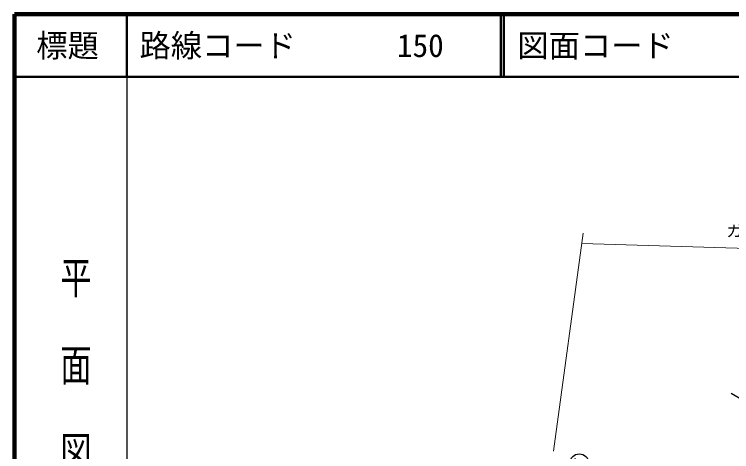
# Model space of a CAD drawing. Units: millimetres, scale not verified. Extents: x 40000 to 680000, y 20000 to 380000.
# Drawn here: x 40000 to 154634, y 310023 to 380000 of the extents above; entities that cross this region are included whole.
import ezdxf
from ezdxf.enums import TextEntityAlignment as Align

# ---------------------------------------------------------------- set-up
doc = ezdxf.new("R2010")
doc.units = ezdxf.units.MM
doc.header["$LTSCALE"] = 1000
for name, color, linetype, lineweight in [('M-BGD', 7, 'Continuous', 25), ('M-BGD-HTXT', 7, 'Continuous', 13), ('M-STR-STRC', 7, 'Continuous', 25), ('M-TTL', 2, 'Continuous', 140), ('M-TTL-BAND', 7, 'Continuous', 25), ('M-TTL-LINE', 7, 'Continuous', 50)]:
    doc.layers.add(name, color=color, linetype=linetype, lineweight=lineweight)
doc.layers.add('M-TTL-TXT', color=7, linetype='Continuous')
doc.styles.add('@ＭＳ ゴシック', font='')
doc.styles.add('ＭＳ ゴシック', font='')
doc.styles.get('@ＭＳ ゴシック').set_extended_font_data('@MS Gothic')
doc.styles.get('ＭＳ ゴシック').set_extended_font_data('MS Gothic')

# ---------------------------------------------------------------- blocks, each defined once
blk = doc.blocks.new('BUHIN4')
at = {"color": 7, "linetype": 'Continuous', "lineweight": 25}
blk.add_lwpolyline([(1073, 11), (1118, 125), (1115, 249), (1072, 403), (969, 612), (836, 763), (662, 862), (471, 876), (313, 807), (215, 750), (107, 630), (80, 499), (18, -443), (-64, -583), (-205, -720), (-373, -786), (-524, -802), (-692, -768), (-855, -589), (-1008, -279), (-1054, -135), (-1056, 23), (-1009, 180), (-900, 351)], dxfattribs=at)
blk.add_circle((0, 0), 1492, dxfattribs=at)

msp = doc.modelspace()

# ---------------------------------------------------------------- linework, layer by layer
at = {"layer": 'M-BGD'}
msp.add_line((166611, 312192), (154562, 319322), dxfattribs=at)
at = {"layer": 'M-BGD-HTXT'}
for p, q in [((130918, 345000), (126160, 310112)), ((130688, 343316), (231552, 340299))]:
    msp.add_line(p, q, dxfattribs=at)
at = {"layer": 'M-TTL'}
for p, q in [((40000, 380000), (40000, 20000)), ((680000, 380000), (40000, 380000))]:
    msp.add_line(p, q, dxfattribs=at)
at = {"layer": 'M-TTL-BAND'}
msp.add_line((58000, 370000), (58000, 20000), dxfattribs=at)
at = {"layer": 'M-TTL-LINE'}
for p, q in [((58000, 380000), (58000, 370000)), ((117750, 380000), (117750, 370000)), ((118250, 380000), (118250, 370000)), ((40000, 370000), (680000, 370000))]:
    msp.add_line(p, q, dxfattribs=at)

# ---------------------------------------------------------------- block references
at = {"layer": 'M-STR-STRC', "rotation": 330.26859}
msp.add_blockref('BUHIN4', (130281, 308177), dxfattribs=at)

# ---------------------------------------------------------------- texts
at = {"layer": 'M-BGD-HTXT', "style": 'ＭＳ ゴシック', "width": 1.1}
msp.add_text('ガードレール\u3000L=124.0', height=1833, dxfattribs=at).set_placement((153787, 343879), align=Align.BOTTOM_LEFT)
at = {"layer": 'M-TTL-BAND', "style": '@ＭＳ ゴシック', "width": 1.4}
msp.add_text('平  面  図', height=3666, rotation=270, dxfattribs=at).set_placement((49777, 306475), align=Align.MIDDLE_RIGHT)
at = {"layer": 'M-TTL-TXT', "style": 'ＭＳ ゴシック'}
msp.add_text('標題', height=3666, dxfattribs=at).set_placement((48500, 375000), align=Align.MIDDLE_CENTER)
for s, p in [('路線コード', (60000, 375000)), ('150', (101142, 375000)), ('図面コード', (120380, 375000))]:
    msp.add_text(s, height=3666, dxfattribs=at).set_placement(p, align=Align.MIDDLE_LEFT)

doc.saveas('drawing.dxf')
